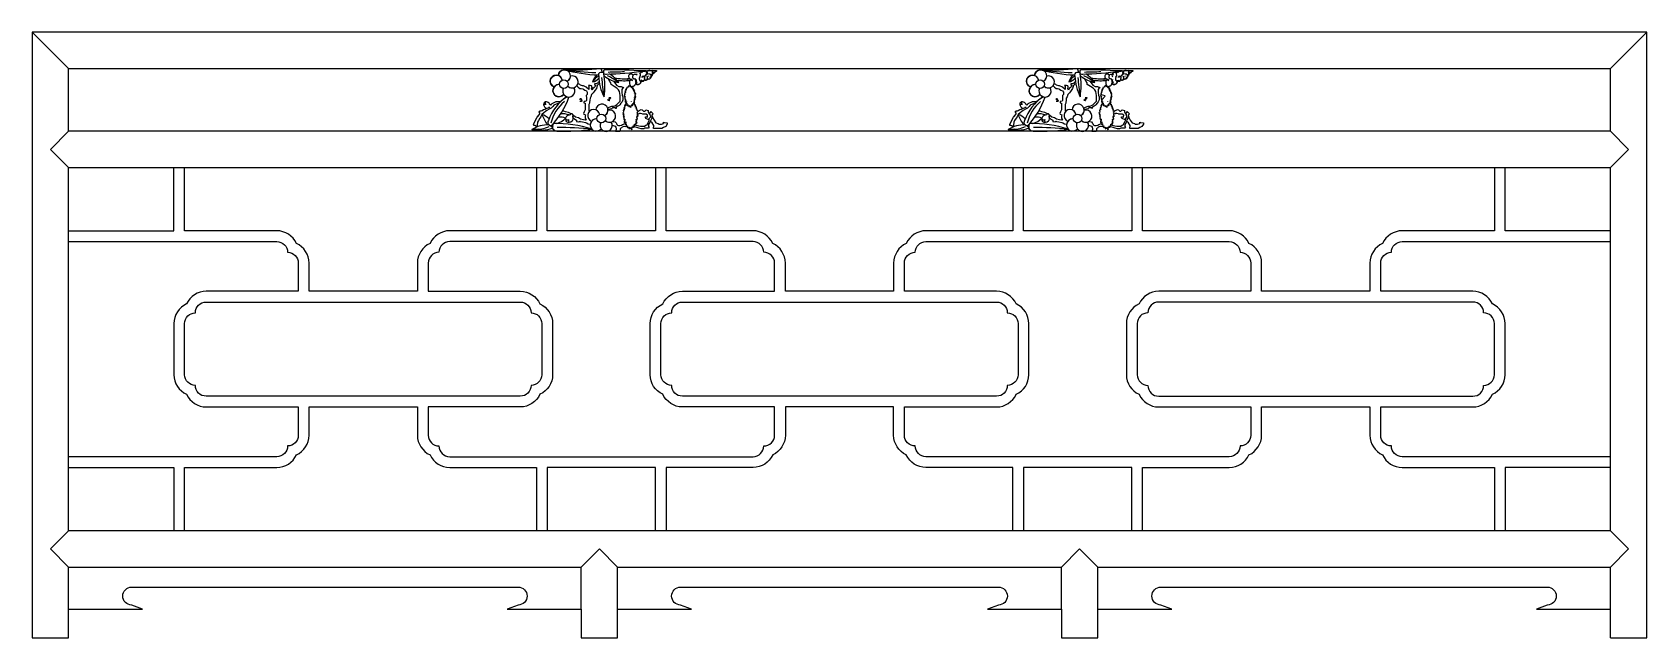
# Model space of a CAD drawing. Header units: metres. Extents: x 288 to 2688, y 1348 to 2248.
import ezdxf

# ---------------------------------------------------------------- set-up
doc = ezdxf.new("R2010")
doc.units = ezdxf.units.M
for name, color, linetype in [('3', 3, 'Continuous'), ('4', 4, 'Continuous'), ('7', 7, 'Continuous')]:
    doc.layers.add(name, color=color, linetype=linetype)

msp = doc.modelspace()

# ---------------------------------------------------------------- linework, layer by layer
at = {"layer": '3'}
for p, q in [((2688.33, 2247.59), (2634.33, 2193.59)), ((1170.67, 2160.64), (1169.43, 2160.03)), ((1169.43, 2160.03), (1170.48, 2158.34)), ((1171.16, 2162.16), (1170.33, 2162.3)), ((1170.33, 2162.3), (1170.67, 2160.64)), ((1172.24, 2164.01), (1171.12, 2163.86)), ((1171.12, 2163.86), (1171.16, 2162.16)), ((1174.45, 2165.88), (1172.02, 2165.62)), ((1172.02, 2165.62), (1172.24, 2164.01)), ((1175.08, 2166.79), (1174.29, 2167.53)), ((1174.29, 2167.53), (1174.45, 2165.88)), ((1175.47, 2168.57), (1175.08, 2166.79)), ((1177.5, 2166.67), (1175.47, 2168.57)), ((1177.66, 2167.36), (1177.5, 2166.67)), ((1179.2, 2165.7), (1178.73, 2166.77)), ((1179.72, 2167.03), (1179.2, 2165.7)), ((1180.21, 2164.32), (1179.72, 2167.03)), ((1181.06, 2165.51), (1180.21, 2164.32)), ((1181.17, 2163.25), (1181.06, 2165.51)), ((1182.03, 2163.87), (1181.17, 2163.25)), ((1181.95, 2161.72), (1182.03, 2163.87)), ((1182.84, 2162.09), (1181.95, 2161.72)), ((1182.36, 2160.51), (1182.84, 2162.09)), ((1183.4, 2160.77), (1182.36, 2160.51)), ((1182.94, 2159.01), (1183.4, 2160.77)), ((1878.67, 2160.64), (1877.43, 2160.03)), ((1877.43, 2160.03), (1878.48, 2158.34)), ((1878.33, 2162.3), (1878.67, 2160.64)), ((1879.16, 2162.16), (1878.33, 2162.3)), ((1880.24, 2164.01), (1879.12, 2163.86)), ((1879.12, 2163.86), (1879.16, 2162.16)), ((1882.45, 2165.88), (1880.02, 2165.62)), ((1880.02, 2165.62), (1880.24, 2164.01)), ((1882.29, 2167.53), (1882.45, 2165.88)), ((1883.08, 2166.79), (1882.29, 2167.53)), ((1883.47, 2168.57), (1883.08, 2166.79)), ((1885.5, 2166.67), (1883.47, 2168.57)), ((1885.66, 2167.36), (1885.5, 2166.67)), ((1887.2, 2165.7), (1886.73, 2166.77)), ((1887.72, 2167.03), (1887.2, 2165.7)), ((1888.21, 2164.32), (1887.72, 2167.03)), ((1889.06, 2165.51), (1888.21, 2164.32)), ((1889.17, 2163.25), (1889.06, 2165.51)), ((1890.03, 2163.87), (1889.17, 2163.25)), ((1889.95, 2161.72), (1890.03, 2163.87)), ((1890.84, 2162.09), (1889.95, 2161.72)), ((1890.36, 2160.51), (1890.84, 2162.09)), ((1891.4, 2160.77), (1890.36, 2160.51)), ((1890.94, 2159.01), (1891.4, 2160.77)), ((1169.33, 2136.32), (1167.66, 2135.5)), ((1169.13, 2155.28), (1168.23, 2154.41)), ((1168.23, 2154.41), (1169.38, 2153.42)), ((1169.38, 2153.42), (1168.46, 2152.73)), ((1168.46, 2152.73), (1169.6, 2152.26)), ((1169.6, 2152.26), (1168.78, 2150.32)), ((1168.78, 2150.32), (1169.75, 2150.19)), ((1170.07, 2157.15), (1168.8, 2157.26)), ((1168.8, 2157.26), (1169.13, 2155.28)), ((1168.86, 2138.56), (1169.33, 2136.32)), ((1170, 2138.37), (1168.86, 2138.56)), ((1170.48, 2158.34), (1169.12, 2158.16)), ((1169.12, 2158.16), (1170.07, 2157.15)), ((1169.75, 2150.19), (1169.28, 2148.05)), ((1169.28, 2148.05), (1170.13, 2147.78)), ((1170.13, 2147.78), (1169.42, 2147.01)), ((1169.42, 2147.01), (1170.52, 2147.28)), ((1171.45, 2140.87), (1169.94, 2140.67)), ((1169.94, 2140.67), (1170, 2138.37)), ((1171.16, 2143.05), (1171.45, 2140.87)), ((1178.56, 2144.48), (1178.5, 2143.98)), ((1183.38, 2142.9), (1182.23, 2141.3)), ((1183.68, 2159.11), (1182.94, 2159.01)), ((1183.25, 2158.57), (1183.68, 2159.11)), ((1184.2, 2158.57), (1183.25, 2158.57)), ((1183.53, 2139.85), (1183.38, 2142.9)), ((1184.7, 2140.69), (1183.53, 2139.85)), ((1183.62, 2157.23), (1184.2, 2158.57)), ((1184.49, 2156.85), (1183.62, 2157.23)), ((1183.97, 2155.58), (1185.32, 2156.33)), ((1184.95, 2154.38), (1183.97, 2155.58)), ((1184.06, 2153.51), (1184.95, 2154.38)), ((1184.95, 2152.49), (1184.06, 2153.51)), ((1184.26, 2151.58), (1184.95, 2152.49)), ((1185.14, 2150.62), (1184.26, 2151.58)), ((1185.32, 2156.33), (1184.49, 2156.85)), ((1184.58, 2137.77), (1184.7, 2140.69)), ((1185.79, 2138.28), (1184.58, 2137.77)), ((1185.14, 2136.14), (1185.79, 2138.28)), ((1186.54, 2136.5), (1185.14, 2136.14)), ((1185.92, 2134.11), (1186.54, 2136.5)), ((1877.33, 2136.32), (1875.66, 2135.5)), ((1877.13, 2155.28), (1876.23, 2154.41)), ((1876.23, 2154.41), (1877.38, 2153.42)), ((1877.38, 2153.42), (1876.46, 2152.73)), ((1876.46, 2152.73), (1877.6, 2152.26)), ((1877.6, 2152.26), (1876.78, 2150.32)), ((1876.78, 2150.32), (1877.75, 2150.19)), ((1876.8, 2157.26), (1877.13, 2155.28)), ((1878.07, 2157.15), (1876.8, 2157.26)), ((1878, 2138.37), (1876.86, 2138.56)), ((1876.86, 2138.56), (1877.33, 2136.32)), ((1878.48, 2158.34), (1877.12, 2158.16)), ((1877.12, 2158.16), (1878.07, 2157.15)), ((1877.13, 2155.28), (1883.05, 2153.43)), ((1877.75, 2150.19), (1877.28, 2148.05)), ((1877.28, 2148.05), (1878.13, 2147.78)), ((1878.13, 2147.78), (1877.42, 2147.01)), ((1877.42, 2147.01), (1878.52, 2147.28)), ((1879.45, 2140.87), (1877.94, 2140.67)), ((1877.94, 2140.67), (1878, 2138.37)), ((1879.05, 2147.54), (1883.18, 2152.44)), ((1879.16, 2143.05), (1879.45, 2140.87)), ((1886.56, 2144.48), (1886.5, 2143.98)), ((1891.38, 2142.9), (1890.23, 2141.3)), ((1891.68, 2159.11), (1890.94, 2159.01)), ((1891.25, 2158.57), (1891.68, 2159.11)), ((1892.2, 2158.57), (1891.25, 2158.57)), ((1891.53, 2139.85), (1891.38, 2142.9)), ((1892.7, 2140.69), (1891.53, 2139.85)), ((1891.62, 2157.23), (1892.2, 2158.57)), ((1892.49, 2156.85), (1891.62, 2157.23)), ((1891.97, 2155.58), (1893.32, 2156.33)), ((1892.95, 2154.38), (1891.97, 2155.58)), ((1892.06, 2153.51), (1892.95, 2154.38)), ((1892.95, 2152.49), (1892.06, 2153.51)), ((1892.26, 2151.58), (1892.95, 2152.49)), ((1893.14, 2150.62), (1892.26, 2151.58)), ((1893.32, 2156.33), (1892.49, 2156.85)), ((1892.58, 2137.77), (1892.7, 2140.69)), ((1893.79, 2138.28), (1892.58, 2137.77)), ((1893.14, 2136.14), (1893.79, 2138.28)), ((1894.54, 2136.5), (1893.14, 2136.14)), ((1893.92, 2134.11), (1894.54, 2136.5)), ((1167.24, 2129.08), (1166.04, 2127.89)), ((1166.04, 2127.89), (1167.58, 2126.56)), ((1167.58, 2126.56), (1166.34, 2125.63)), ((1166.34, 2125.63), (1167.88, 2124.98)), ((1167.88, 2124.98), (1166.78, 2122.36)), ((1166.78, 2122.36), (1168.08, 2122.19)), ((1168.52, 2131.6), (1166.8, 2131.75)), ((1166.8, 2131.75), (1167.24, 2129.08)), ((1169.07, 2133.21), (1167.23, 2132.96)), ((1167.23, 2132.96), (1168.52, 2131.6)), ((1168.08, 2122.19), (1167.45, 2119.29)), ((1167.45, 2119.29), (1168.6, 2118.93)), ((1168.6, 2118.93), (1167.64, 2117.88)), ((1167.64, 2117.88), (1169.12, 2118.25)), ((1167.66, 2135.5), (1169.07, 2133.21)), ((1186.93, 2134.25), (1185.92, 2134.11)), ((1186.34, 2133.52), (1186.93, 2134.25)), ((1187.62, 2133.52), (1186.34, 2133.52)), ((1186.84, 2131.71), (1187.62, 2133.52)), ((1188.02, 2131.19), (1186.84, 2131.71)), ((1187.32, 2129.47), (1189.15, 2130.48)), ((1188.64, 2127.86), (1187.32, 2129.47)), ((1187.44, 2126.67), (1188.64, 2127.86)), ((1188.64, 2125.3), (1187.44, 2126.67)), ((1187.7, 2124.06), (1188.64, 2125.3)), ((1188.9, 2122.77), (1187.7, 2124.06)), ((1189.15, 2130.48), (1188.02, 2131.19)), ((1875.24, 2129.08), (1874.04, 2127.89)), ((1874.04, 2127.89), (1875.58, 2126.56)), ((1875.58, 2126.56), (1874.34, 2125.63)), ((1874.34, 2125.63), (1875.88, 2124.98)), ((1875.88, 2124.98), (1874.78, 2122.36)), ((1874.78, 2122.36), (1876.08, 2122.19)), ((1874.8, 2131.75), (1875.24, 2129.08)), ((1876.52, 2131.6), (1874.8, 2131.75)), ((1877.07, 2133.21), (1875.23, 2132.96)), ((1875.23, 2132.96), (1876.52, 2131.6)), ((1876.08, 2122.19), (1875.45, 2119.29)), ((1875.45, 2119.29), (1876.6, 2118.93)), ((1876.6, 2118.93), (1875.64, 2117.88)), ((1875.64, 2117.88), (1877.12, 2118.25)), ((1875.66, 2135.5), (1877.07, 2133.21)), ((1894.93, 2134.25), (1893.92, 2134.11)), ((1894.34, 2133.52), (1894.93, 2134.25)), ((1895.62, 2133.52), (1894.34, 2133.52)), ((1894.84, 2131.71), (1895.62, 2133.52)), ((1896.02, 2131.19), (1894.84, 2131.71)), ((1895.32, 2129.47), (1897.15, 2130.48)), ((1896.64, 2127.86), (1895.32, 2129.47)), ((1895.44, 2126.67), (1896.64, 2127.86)), ((1896.64, 2125.3), (1895.44, 2126.67)), ((1895.7, 2124.06), (1896.64, 2125.3)), ((1896.9, 2122.77), (1895.7, 2124.06)), ((1897.15, 2130.48), (1896.02, 2131.19)), ((342.33, 1600.59), (498.83, 1600.59)), ((2634.33, 1600.59), (2477.83, 1600.59))]:
    msp.add_line(p, q, dxfattribs=at)
for points in [[(342.33, 2193.59), (288.33, 2247.59)], [(1206.56, 2190.74), (1216.39, 2190.74), (1216.39, 2189.6), (1215.69, 2189.26), (1214.58, 2189.17), (1213.72, 2188.92), (1213.64, 2187.81), (1213.04, 2186.95), (1212.02, 2186.87), (1211.16, 2186.19), (1210.57, 2186.21)], [(1914.56, 2190.74), (1924.39, 2190.74), (1924.39, 2189.6), (1923.69, 2189.26), (1922.58, 2189.17), (1921.72, 2188.92), (1921.64, 2187.81), (1921.04, 2186.95), (1920.02, 2186.87), (1919.16, 2186.19), (1918.57, 2186.21)], [(1098.06, 2167.82), (1099.76, 2165.78), (1102.48, 2164.08), (1104.18, 2164.08), (1106.56, 2163.74), (1107.58, 2163.06), (1109.61, 2161.71), (1111.99, 2160.69), (1113.35, 2158.65), (1113.35, 2156.61), (1113.35, 2154.92), (1111.65, 2153.56), (1111.99, 2150.16), (1111.99, 2147.11), (1111.99, 2146.09), (1111.31, 2145.41), (1109.61, 2144.73), (1108.59, 2144.73), (1108.25, 2143.71), (1108.25, 2142.69), (1110.29, 2142.35), (1110.29, 2141.33), (1110.29, 2137.26), (1110.29, 2134.54), (1110.29, 2132.51), (1109.95, 2131.15), (1108.93, 2129.11), (1107.91, 2127.07), (1108.25, 2125.71), (1110.63, 2125.04), (1110.29, 2123), (1110.29, 2120.28), (1110.97, 2118.92), (1111.65, 2117.23), (1110.97, 2116.89), (1107.58, 2117.23), (1103.16, 2118.24), (1100.1, 2120.28), (1096.02, 2121.64), (1092.62, 2124.36), (1090.92, 2126.39), (1090.92, 2126.39), (1088.54, 2127.07), (1085.48, 2128.43), (1081.06, 2129.11), (1078.68, 2130.13), (1076.3, 2130.13)], [(1130.01, 2173.93), (1128.65, 2171.89), (1126.61, 2171.21), (1124.57, 2171.21), (1123.89, 2170.53), (1124.57, 2169.18), (1125.59, 2168.5), (1125.25, 2167.14), (1123.55, 2165.44), (1121.85, 2164.08), (1120.83, 2161.71), (1119.81, 2163.4), (1120.49, 2166.46), (1119.81, 2167.82), (1117.77, 2168.5), (1115.05, 2168.5), (1115.73, 2166.8), (1115.73, 2165.78), (1115.73, 2164.42), (1115.73, 2163.06), (1115.73, 2162.73), (1111.65, 2165.78), (1107.58, 2168.16), (1106.22, 2167.82), (1103.16, 2169.18), (1102.14, 2169.86), (1100.1, 2171.21)], [(1130.69, 2170.87), (1128.31, 2168.5), (1126.95, 2164.08), (1124.57, 2161.03), (1123.55, 2159.67), (1122.19, 2157.63), (1119.81, 2154.92), (1118.79, 2151.86), (1117.43, 2149.48), (1117.09, 2146.77), (1116.75, 2143.37), (1116.75, 2142.35), (1115.73, 2140.32), (1115.73, 2137.6), (1115.73, 2136.58), (1115.73, 2135.22), (1115.73, 2132.85), (1115.73, 2131.15), (1116.07, 2129.79)], [(1143.6, 2135.22), (1150.06, 2137.6), (1152.44, 2137.6), (1154.14, 2138.28), (1156.86, 2139.98), (1158.9, 2141.67), (1160.94, 2143.71), (1162.3, 2145.41), (1162.3, 2148.46), (1162.3, 2152.54), (1162.3, 2153.56), (1161.28, 2159.33), (1159.92, 2162.05), (1157.2, 2164.76), (1153.46, 2166.8), (1148.7, 2169.86), (1148.36, 2172.23), (1147, 2174.27), (1144.96, 2178)], [(1152.78, 2174.27), (1156.86, 2168.84), (1160.26, 2166.8), (1160.26, 2166.8), (1163.66, 2166.8), (1165.7, 2165.78), (1167.74, 2165.44), (1165.7, 2164.08), (1164.68, 2162.73), (1164.68, 2162.73), (1164.68, 2160.01), (1164.68, 2157.97), (1165.36, 2154.24), (1166.38, 2151.86), (1166.38, 2147.11), (1165.02, 2144.39), (1163.32, 2142.35), (1161.62, 2139.98), (1160.6, 2138.96), (1158.9, 2137.6), (1156.52, 2136.24), (1156.18, 2135.56), (1156.18, 2134.2), (1155.84, 2134.2), (1154.82, 2135.22), (1152.78, 2135.22), (1151.08, 2135.22), (1149.38, 2133.86), (1149.38, 2133.86), (1147.34, 2133.18), (1145.64, 2132.85), (1143.94, 2132.85)], [(1171.59, 2176.99), (1173.56, 2176.26), (1173.39, 2176.6), (1174.07, 2176.6), (1174.42, 2176.26), (1175.1, 2176.26), (1176.04, 2176.43), (1177.31, 2176.13)], [(1178.73, 2166.77), (1179.2, 2165.7), (1179.72, 2167.03), (1180.21, 2164.32), (1181.06, 2165.51), (1181.17, 2163.25), (1181.6, 2163.56), (1181.95, 2161.72), (1182.84, 2162.09), (1182.36, 2160.51), (1183.4, 2160.77), (1182.94, 2159.01), (1183.68, 2159.11), (1183.25, 2158.57), (1184.05, 2158.23), (1183.61, 2157.24), (1185.32, 2156.33), (1183.97, 2155.58), (1184.95, 2154.38), (1184.06, 2153.51), (1184.72, 2151.91), (1184.26, 2151.3), (1184.95, 2152.49), (1185.04, 2152.33)], [(1182.03, 2178.58), (1182.98, 2178.99), (1184.01, 2178.57), (1184.01, 2178.57), (1184.09, 2177.54), (1185.03, 2177.46), (1184.73, 2176.11)], [(1806.06, 2167.82), (1807.76, 2165.78), (1810.48, 2164.08), (1812.18, 2164.08), (1814.56, 2163.74), (1815.58, 2163.06), (1817.61, 2161.71), (1819.99, 2160.69), (1821.35, 2158.65), (1821.35, 2156.61), (1821.35, 2154.92), (1819.65, 2153.56), (1819.99, 2150.16), (1819.99, 2147.11), (1819.99, 2146.09), (1819.31, 2145.41), (1817.61, 2144.73), (1816.59, 2144.73), (1816.25, 2143.71), (1816.25, 2142.69), (1818.29, 2142.35), (1818.29, 2141.33), (1818.29, 2137.26), (1818.29, 2134.54), (1818.29, 2132.51), (1817.95, 2131.15), (1816.93, 2129.11), (1815.91, 2127.07), (1816.25, 2125.71), (1818.63, 2125.04), (1818.29, 2123), (1818.29, 2120.28), (1818.97, 2118.92), (1819.65, 2117.23), (1818.97, 2116.89), (1815.58, 2117.23), (1811.16, 2118.24), (1808.1, 2120.28), (1804.02, 2121.64), (1800.62, 2124.36), (1798.92, 2126.39), (1798.92, 2126.39), (1796.54, 2127.07), (1793.48, 2128.43), (1789.06, 2129.11), (1786.68, 2130.13), (1784.3, 2130.13)], [(1838.01, 2173.93), (1836.65, 2171.89), (1834.61, 2171.21), (1832.57, 2171.21), (1831.89, 2170.53), (1832.57, 2169.18), (1833.59, 2168.5), (1833.25, 2167.14), (1831.55, 2165.44), (1829.85, 2164.08), (1828.83, 2161.71), (1827.81, 2163.4), (1828.49, 2166.46), (1827.81, 2167.82), (1825.77, 2168.5), (1823.05, 2168.5), (1823.73, 2166.8), (1823.73, 2165.78), (1823.73, 2164.42), (1823.73, 2163.06), (1823.73, 2162.73), (1819.65, 2165.78), (1815.58, 2168.16), (1814.22, 2167.82), (1811.16, 2169.18), (1810.14, 2169.86), (1808.1, 2171.21)], [(1838.69, 2170.87), (1836.31, 2168.5), (1834.95, 2164.08), (1832.57, 2161.03), (1831.55, 2159.67), (1830.19, 2157.63), (1827.81, 2154.92), (1826.79, 2151.86), (1825.43, 2149.48), (1825.09, 2146.77), (1824.75, 2143.37), (1824.75, 2142.35), (1823.73, 2140.32), (1823.73, 2137.6), (1823.73, 2136.58), (1823.73, 2135.22), (1823.73, 2132.85), (1823.73, 2131.15), (1824.07, 2129.79)], [(1851.6, 2135.22), (1858.06, 2137.6), (1860.44, 2137.6), (1862.14, 2138.28), (1864.86, 2139.98), (1866.9, 2141.67), (1868.94, 2143.71), (1870.3, 2145.41), (1870.3, 2148.46), (1870.3, 2152.54), (1870.3, 2153.56), (1869.28, 2159.33), (1867.92, 2162.05), (1865.2, 2164.76), (1861.46, 2166.8), (1856.7, 2169.86), (1856.36, 2172.23), (1855, 2174.27), (1852.96, 2178)], [(1860.78, 2174.27), (1864.86, 2168.84), (1868.26, 2166.8), (1868.26, 2166.8), (1871.66, 2166.8), (1873.7, 2165.78), (1875.74, 2165.44), (1873.7, 2164.08), (1872.68, 2162.73), (1872.68, 2162.73), (1872.68, 2160.01), (1872.68, 2157.97), (1873.36, 2154.24), (1874.38, 2151.86), (1874.38, 2147.11), (1873.02, 2144.39), (1871.32, 2142.35), (1869.62, 2139.98), (1868.6, 2138.96), (1866.9, 2137.6), (1864.52, 2136.24), (1864.18, 2135.56), (1864.18, 2134.2), (1863.84, 2134.2), (1862.82, 2135.22), (1860.78, 2135.22), (1859.08, 2135.22), (1857.38, 2133.86), (1857.38, 2133.86), (1855.34, 2133.18), (1853.64, 2132.85), (1851.94, 2132.85)], [(1879.59, 2176.99), (1881.56, 2176.26), (1881.39, 2176.6), (1882.07, 2176.6), (1882.42, 2176.26), (1883.1, 2176.26), (1884.04, 2176.43), (1885.31, 2176.13)], [(1886.73, 2166.77), (1887.2, 2165.7), (1887.72, 2167.03), (1888.21, 2164.32), (1889.06, 2165.51), (1889.17, 2163.25), (1889.6, 2163.56), (1889.95, 2161.72), (1890.84, 2162.09), (1890.36, 2160.51), (1891.4, 2160.77), (1890.94, 2159.01), (1891.68, 2159.11), (1891.25, 2158.57), (1892.05, 2158.23), (1891.61, 2157.24), (1893.32, 2156.33), (1891.97, 2155.58), (1892.95, 2154.38), (1892.06, 2153.51), (1892.72, 2151.91), (1892.26, 2151.3), (1892.95, 2152.49), (1893.04, 2152.33)], [(1890.03, 2178.58), (1890.98, 2178.99), (1892.01, 2178.57), (1892.01, 2178.57), (1892.09, 2177.54), (1893.03, 2177.46), (1892.73, 2176.11)], [(1071.39, 2142.23), (1067.18, 2140.73), (1063.56, 2139.23), (1062.36, 2137.42), (1060.85, 2135.62), (1059.65, 2135.01), (1056.94, 2133.21), (1053.32, 2131.4), (1051.21, 2129.9), (1048.81, 2127.79), (1045.79, 2125.38), (1044.29, 2122.08), (1043.08, 2119.97), (1040.67, 2116.66), (1039.47, 2113.95), (1038.87, 2109.74), (1038.54, 2106.94), (1036.76, 2108.54), (1033.75, 2109.14), (1033.44, 2110.94), (1038.87, 2121.17), (1041.88, 2124.78), (1043.08, 2126.59), (1043.08, 2127.79), (1042.48, 2127.79), (1041.88, 2128.69), (1042.18, 2130.2), (1043.38, 2130.8), (1046.09, 2131.1), (1048.2, 2132.61), (1050.31, 2133.21), (1053.02, 2135.01)], [(1056.52, 2135.98), (1057.37, 2136.23), (1057.73, 2135.93), (1057.49, 2135.81), (1057.13, 2135.81), (1055.88, 2135.63)], [(1101.96, 2147.75), (1102.34, 2148.31), (1103.03, 2149.12), (1103.11, 2148.65), (1103.11, 2148.05), (1103.58, 2146.94), (1104.06, 2146.38), (1104.48, 2145.83), (1104.74, 2145.06), (1104.95, 2144.84), (1104.87, 2144.5), (1104.53, 2144.46), (1104.01, 2144.5), (1103.5, 2144.5), (1102.94, 2144.54), (1102.51, 2144.84)], [(1103.5, 2149.76), (1103.33, 2149.72), (1103.28, 2149.59), (1103.46, 2149.38), (1104.06, 2148.78), (1104.61, 2147.75), (1104.91, 2146.98), (1105.25, 2145.79), (1105.25, 2145.23), (1105.47, 2145.23), (1105.68, 2145.61), (1105.85, 2145.96), (1105.92, 2146.05)], [(1145.33, 2150.52), (1145.66, 2150.59), (1146.71, 2150.71), (1146.45, 2150.31), (1146.04, 2149.87), (1145.62, 2148.74), (1145.59, 2148.01), (1145.52, 2147.31), (1145.18, 2146.57), (1145.19, 2146.27), (1144.89, 2146.08), (1144.61, 2146.28), (1144.27, 2146.67), (1143.89, 2147.02), (1143.51, 2147.43), (1143.49, 2147.55)], [(1147.92, 2149.3), (1147.34, 2150.94), (1147.89, 2149.84), (1147.2, 2150.6), (1147.23, 2149.76), (1146.93, 2148.63), (1146.62, 2147.86), (1146.05, 2146.75), (1145.67, 2146.35), (1145.83, 2146.2), (1146.25, 2146.33)], [(1146.6, 2146.47), (1146.72, 2146.49)], [(1170.35, 2147.3), (1169.94, 2143.74), (1171.31, 2144.36), (1171.06, 2141.56), (1172, 2141.96), (1172.32, 2139.15), (1173.24, 2139.87), (1173.18, 2138.19), (1175.32, 2138.54), (1175.11, 2136.87), (1176.48, 2137.98), (1178.2, 2135.85), (1178.75, 2138.63), (1179.33, 2137.78), (1179.82, 2139.54), (1180.53, 2138.08), (1181.4, 2141.7), (1183.1, 2141.93), (1182.9, 2143.38), (1183.98, 2143.34), (1183.1, 2145.02), (1183.6, 2145.08), (1183.33, 2147.06), (1184.51, 2147.67), (1183.89, 2150.45), (1185.39, 2150.64), (1184.36, 2151.43), (1185.09, 2152.39)], [(1170.52, 2147.28), (1170.14, 2144.01), (1171.5, 2144.64), (1171.25, 2141.83), (1172.15, 2142.2), (1172.45, 2139.46), (1173.42, 2140.23), (1173.35, 2138.39), (1175.51, 2138.74), (1175.33, 2137.26), (1176.5, 2138.22), (1178.15, 2136.18), (1178.72, 2138.98), (1179.27, 2138.17), (1179.78, 2140.01), (1180.38, 2138.76), (1181.24, 2141.84), (1182.91, 2142.07), (1182.71, 2143.56), (1183.79, 2143.51), (1182.91, 2145.16), (1183.41, 2145.23), (1183.15, 2147.15), (1184.31, 2147.76), (1183.71, 2150.51), (1185.13, 2150.63), (1184.12, 2151.4), (1184.95, 2152.49)], [(1779.39, 2142.23), (1775.18, 2140.73), (1771.56, 2139.23), (1770.36, 2137.42), (1768.85, 2135.62), (1767.65, 2135.01), (1764.94, 2133.21), (1761.32, 2131.4), (1759.21, 2129.9), (1756.81, 2127.79), (1753.79, 2125.38), (1752.29, 2122.08), (1751.08, 2119.97), (1748.67, 2116.66), (1747.47, 2113.95), (1746.87, 2109.74), (1746.54, 2106.94), (1744.76, 2108.54), (1741.75, 2109.14), (1741.44, 2110.94), (1746.87, 2121.17), (1749.88, 2124.78), (1751.08, 2126.59), (1751.08, 2127.79), (1750.48, 2127.79), (1749.88, 2128.69), (1750.18, 2130.2), (1751.38, 2130.8), (1754.09, 2131.1), (1756.2, 2132.61), (1758.31, 2133.21), (1761.02, 2135.01)], [(1764.52, 2135.98), (1765.37, 2136.23), (1765.73, 2135.93), (1765.49, 2135.81), (1765.13, 2135.81), (1763.88, 2135.63)], [(1809.96, 2147.75), (1810.34, 2148.31), (1811.03, 2149.12), (1811.11, 2148.65), (1811.11, 2148.05), (1811.58, 2146.94), (1812.06, 2146.38), (1812.48, 2145.83), (1812.74, 2145.06), (1812.95, 2144.84), (1812.87, 2144.5), (1812.53, 2144.46), (1812.01, 2144.5), (1811.5, 2144.5), (1810.94, 2144.54), (1810.51, 2144.84)], [(1811.5, 2149.76), (1811.33, 2149.72), (1811.28, 2149.59), (1811.46, 2149.38), (1812.06, 2148.78), (1812.61, 2147.75), (1812.91, 2146.98), (1813.25, 2145.79), (1813.25, 2145.23), (1813.47, 2145.23), (1813.68, 2145.61), (1813.85, 2145.96), (1813.92, 2146.05)], [(1853.33, 2150.52), (1853.66, 2150.59), (1854.71, 2150.71), (1854.45, 2150.31), (1854.04, 2149.87), (1853.62, 2148.74), (1853.59, 2148.01), (1853.52, 2147.31), (1853.18, 2146.57), (1853.19, 2146.27), (1852.89, 2146.08), (1852.61, 2146.28), (1852.27, 2146.67), (1851.89, 2147.02), (1851.51, 2147.43), (1851.49, 2147.55)], [(1855.92, 2149.3), (1855.34, 2150.94), (1855.89, 2149.84), (1855.2, 2150.6), (1855.23, 2149.76), (1854.93, 2148.63), (1854.62, 2147.86), (1854.05, 2146.75), (1853.67, 2146.35), (1853.83, 2146.2), (1854.25, 2146.33)], [(1854.6, 2146.47), (1854.72, 2146.49)], [(1878.35, 2147.3), (1877.94, 2143.74), (1879.31, 2144.36), (1879.06, 2141.56), (1880, 2141.96), (1880.32, 2139.15), (1881.24, 2139.87), (1881.18, 2138.19), (1883.32, 2138.54), (1883.11, 2136.87), (1884.48, 2137.98), (1886.2, 2135.85), (1886.75, 2138.63), (1887.33, 2137.78), (1887.82, 2139.54), (1888.53, 2138.08), (1889.4, 2141.7), (1891.1, 2141.93), (1890.9, 2143.38), (1891.98, 2143.34), (1891.1, 2145.02), (1891.6, 2145.08), (1891.33, 2147.06), (1892.51, 2147.67), (1891.89, 2150.45), (1893.39, 2150.64), (1892.36, 2151.43), (1893.09, 2152.39)], [(1878.52, 2147.28), (1878.14, 2144.01), (1879.5, 2144.64), (1879.25, 2141.83), (1880.15, 2142.2), (1880.45, 2139.46), (1881.42, 2140.23), (1881.35, 2138.39), (1883.51, 2138.74), (1883.33, 2137.26), (1884.5, 2138.22), (1886.15, 2136.18), (1886.72, 2138.98), (1887.27, 2138.17), (1887.78, 2140.01), (1888.38, 2138.76), (1889.24, 2141.84), (1890.91, 2142.07), (1890.71, 2143.56), (1891.79, 2143.51), (1890.91, 2145.16), (1891.41, 2145.23), (1891.15, 2147.15), (1892.31, 2147.76), (1891.71, 2150.51), (1893.13, 2150.63), (1892.12, 2151.4), (1892.95, 2152.49)], [(1073.59, 2125.71), (1075.62, 2127.07), (1078, 2127.07), (1079.7, 2127.07), (1083.1, 2125.71), (1085.82, 2125.38), (1086.81, 2124.68)], [(1091.93, 2122.06), (1091.91, 2123.11), (1092.36, 2123.44), (1092.43, 2123.12), (1092.32, 2122.71), (1092.14, 2121.2)], [(1091.94, 2120.62), (1092.96, 2119.94), (1094.66, 2118.24), (1097.38, 2116.89), (1097.38, 2114.85), (1100.78, 2114.51), (1102.14, 2115.53), (1102.82, 2115.19), (1106.22, 2114.51), (1110.63, 2113.49), (1112.33, 2112.81), (1114.71, 2111.45), (1117.09, 2111.11), (1118.45, 2110.77)], [(1152.1, 2115.19), (1154.82, 2114.51), (1156.18, 2113.15), (1156.86, 2111.79), (1157.54, 2110.44), (1158.22, 2109.76), (1159.58, 2109.08), (1160.6, 2109.08), (1161.96, 2109.08), (1164.34, 2109.76), (1165.7, 2110.44), (1167.4, 2111.11), (1168.42, 2111.45), (1170.12, 2112.13)], [(1168.9, 2118.28), (1168.33, 2113.46), (1170.19, 2114.31), (1169.85, 2110.52), (1171.13, 2111.05), (1171.56, 2107.25), (1172.8, 2108.23), (1172.72, 2105.95), (1175.61, 2106.43), (1175.34, 2104.17), (1177.19, 2105.67), (1179.51, 2102.79), (1180.26, 2106.55), (1181.04, 2105.4), (1181.7, 2107.78), (1182.66, 2105.81), (1183.84, 2110.7), (1186.14, 2111.01), (1185.87, 2112.98), (1187.33, 2112.92), (1186.14, 2115.19), (1186.81, 2115.28), (1186.45, 2117.95), (1188.04, 2118.78), (1187.21, 2122.54), (1189.24, 2122.8), (1187.84, 2123.87), (1188.83, 2125.16)], [(1169.12, 2118.25), (1168.61, 2113.83), (1170.46, 2114.68), (1170.11, 2110.87), (1171.32, 2111.38), (1171.74, 2107.68), (1173.05, 2108.71), (1172.96, 2106.22), (1175.88, 2106.7), (1175.63, 2104.7), (1177.22, 2105.99), (1179.44, 2103.23), (1180.21, 2107.03), (1180.96, 2105.93), (1181.64, 2108.41), (1182.47, 2106.73), (1183.62, 2110.9), (1185.88, 2111.2), (1185.61, 2113.21), (1187.07, 2113.15), (1185.88, 2115.39), (1186.55, 2115.48), (1186.2, 2118.07), (1187.78, 2118.9), (1186.96, 2122.61), (1188.89, 2122.78), (1187.52, 2123.82), (1188.64, 2125.3)], [(1183.03, 2107.38), (1186.43, 2106.7), (1189.49, 2105.34), (1193.23, 2104.66), (1197.31, 2104.66), (1199.01, 2105.34), (1204.45, 2105.34), (1205.81, 2106.02), (1204.79, 2107.38), (1204.79, 2110.44), (1205.81, 2111.79), (1207.51, 2115.53), (1208.18, 2117.57), (1209.88, 2120.62), (1209.88, 2125.04), (1211.24, 2126.39), (1207.84, 2129.79)], [(1207.84, 2129.79), (1205.81, 2127.41), (1207.17, 2121.64), (1205.13, 2118.92), (1205.13, 2115.87), (1203.43, 2112.81), (1201.73, 2109.76), (1200.37, 2109.08), (1198.33, 2107.72), (1196.63, 2107.72), (1192.89, 2107.72), (1192.55, 2107.72), (1189.83, 2108.06), (1183.37, 2109.42)], [(1188.81, 2130.47), (1193.57, 2132.85), (1194.93, 2132.17), (1196.97, 2130.47), (1198.67, 2130.47), (1199.69, 2131.15), (1200.37, 2132.17), (1200.37, 2132.17), (1203.77, 2131.15), (1203.77, 2129.11), (1204.45, 2127.75), (1206.49, 2125.38)], [(1196.63, 2126.05), (1192.55, 2126.73), (1190.85, 2126.73), (1189.83, 2126.39), (1189.49, 2125.71)], [(1205.13, 2117.57), (1200.37, 2119.26), (1199.69, 2120.28), (1199.69, 2121.98), (1201.39, 2121.98), (1202.75, 2121.64), (1203.09, 2124.36), (1200.71, 2125.71), (1197.65, 2126.05), (1195.27, 2126.05)], [(1209.88, 2123.34), (1210.56, 2120.96), (1212.6, 2116.89), (1215.32, 2113.15), (1218.72, 2112.13), (1220.08, 2111.11), (1223.48, 2111.11), (1226.88, 2111.79), (1226.88, 2113.83), (1227.56, 2113.49), (1232.32, 2112.81), (1232.32, 2110.77), (1229.94, 2107.38), (1226.88, 2106.02), (1224.16, 2104.66), (1211.92, 2104.66), (1212.26, 2109.08), (1209.88, 2112.81), (1207.51, 2114.85), (1207.3, 2115.08)], [(1781.59, 2125.71), (1783.62, 2127.07), (1786, 2127.07), (1787.7, 2127.07), (1791.1, 2125.71), (1793.82, 2125.38), (1794.81, 2124.68)], [(1799.93, 2122.06), (1799.91, 2123.11), (1800.36, 2123.44), (1800.43, 2123.12), (1800.32, 2122.71), (1800.14, 2121.2)], [(1799.94, 2120.62), (1800.96, 2119.94), (1802.66, 2118.24), (1805.38, 2116.89), (1805.38, 2114.85), (1808.78, 2114.51), (1810.14, 2115.53), (1810.82, 2115.19), (1814.22, 2114.51), (1818.63, 2113.49), (1820.33, 2112.81), (1822.71, 2111.45), (1825.09, 2111.11), (1826.45, 2110.77)], [(1860.1, 2115.19), (1862.82, 2114.51), (1864.18, 2113.15), (1864.86, 2111.79), (1865.54, 2110.44), (1866.22, 2109.76), (1867.58, 2109.08), (1868.6, 2109.08), (1869.96, 2109.08), (1872.34, 2109.76), (1873.7, 2110.44), (1875.4, 2111.11), (1876.42, 2111.45), (1878.12, 2112.13)], [(1876.9, 2118.28), (1876.33, 2113.46), (1878.19, 2114.31), (1877.85, 2110.52), (1879.13, 2111.05), (1879.56, 2107.25), (1880.8, 2108.23), (1880.72, 2105.95), (1883.61, 2106.43), (1883.34, 2104.17), (1885.19, 2105.67), (1887.51, 2102.79), (1888.26, 2106.55), (1889.04, 2105.4), (1889.7, 2107.78), (1890.66, 2105.81), (1891.84, 2110.7), (1894.14, 2111.01), (1893.87, 2112.98), (1895.33, 2112.92), (1894.14, 2115.19), (1894.81, 2115.28), (1894.45, 2117.95), (1896.04, 2118.78), (1895.21, 2122.54), (1897.24, 2122.8), (1895.84, 2123.87), (1896.83, 2125.16)], [(1877.12, 2118.25), (1876.61, 2113.83), (1878.46, 2114.68), (1878.11, 2110.87), (1879.32, 2111.38), (1879.74, 2107.68), (1881.05, 2108.71), (1880.96, 2106.22), (1883.88, 2106.7), (1883.63, 2104.7), (1885.22, 2105.99), (1887.44, 2103.23), (1888.21, 2107.03), (1888.96, 2105.93), (1889.64, 2108.41), (1890.47, 2106.73), (1891.62, 2110.9), (1893.88, 2111.2), (1893.61, 2113.21), (1895.07, 2113.15), (1893.88, 2115.39), (1894.55, 2115.48), (1894.2, 2118.07), (1895.78, 2118.9), (1894.96, 2122.61), (1896.89, 2122.78), (1895.52, 2123.82), (1896.64, 2125.3)], [(1891.03, 2107.38), (1894.43, 2106.7), (1897.49, 2105.34), (1901.23, 2104.66), (1905.31, 2104.66), (1907.01, 2105.34), (1912.45, 2105.34), (1913.81, 2106.02), (1912.79, 2107.38), (1912.79, 2110.44), (1913.81, 2111.79), (1915.51, 2115.53), (1916.18, 2117.57), (1917.88, 2120.62), (1917.88, 2125.04), (1919.24, 2126.39), (1915.84, 2129.79)], [(1915.84, 2129.79), (1913.81, 2127.41), (1915.17, 2121.64), (1913.13, 2118.92), (1913.13, 2115.87), (1911.43, 2112.81), (1909.73, 2109.76), (1908.37, 2109.08), (1906.33, 2107.72), (1904.63, 2107.72), (1900.89, 2107.72), (1900.55, 2107.72), (1897.83, 2108.06), (1891.37, 2109.42)], [(1896.81, 2130.47), (1901.57, 2132.85), (1902.93, 2132.17), (1904.97, 2130.47), (1906.67, 2130.47), (1907.69, 2131.15), (1908.37, 2132.17), (1908.37, 2132.17), (1911.77, 2131.15), (1911.77, 2129.11), (1912.45, 2127.75), (1914.49, 2125.38)], [(1904.63, 2126.05), (1900.55, 2126.73), (1898.85, 2126.73), (1897.83, 2126.39), (1897.49, 2125.71)], [(1913.13, 2117.57), (1908.37, 2119.26), (1907.69, 2120.28), (1907.69, 2121.98), (1909.39, 2121.98), (1910.75, 2121.64), (1911.09, 2124.36), (1908.71, 2125.71), (1905.65, 2126.05), (1903.27, 2126.05)], [(1917.88, 2123.34), (1918.56, 2120.96), (1920.6, 2116.89), (1923.32, 2113.15), (1926.72, 2112.13), (1928.08, 2111.11), (1931.48, 2111.11), (1934.88, 2111.79), (1934.88, 2113.83), (1935.56, 2113.49), (1940.32, 2112.81), (1940.32, 2110.77), (1937.94, 2107.38), (1934.88, 2106.02), (1932.16, 2104.66), (1919.92, 2104.66), (1920.26, 2109.08), (1917.88, 2112.81), (1915.51, 2114.85), (1915.3, 2115.08)], [(1150.4, 2109.42), (1152.1, 2109.08), (1154.82, 2108.06), (1155.84, 2106.36), (1156.52, 2103.98), (1156.52, 2102.97), (1155.5, 2100.59), (1159.92, 2100.59), (1161.96, 2100.59), (1162.64, 2100.93), (1162.64, 2102.97), (1162.64, 2102.97), (1162.98, 2104.32), (1164, 2105.68), (1164.68, 2106.02), (1165.5, 2107.01), (1168.4, 2107.98), (1170.8, 2107.72), (1171.48, 2108.4), (1172.16, 2108.4)], [(1162.64, 2100.59), (1155.5, 2100.59)], [(1858.4, 2109.42), (1860.1, 2109.08), (1862.82, 2108.06), (1863.84, 2106.36), (1864.52, 2103.98), (1864.52, 2102.97), (1863.5, 2100.59), (1867.92, 2100.59), (1869.96, 2100.59), (1870.64, 2100.93), (1870.64, 2102.97), (1870.64, 2102.97), (1870.98, 2104.32), (1872, 2105.68), (1872.68, 2106.02), (1873.5, 2107.01), (1876.4, 2107.98), (1878.8, 2107.72), (1879.48, 2108.4), (1880.16, 2108.4)], [(1870.64, 2100.59), (1863.5, 2100.59)], [(342.33, 1952.59), (498.83, 1952.59), (498.83, 2046.59)], [(1214.83, 2046.59), (1214.83, 1952.59), (1053.83, 1952.59), (1053.83, 2046.59)], [(1922.83, 2046.59), (1922.83, 1952.59), (1761.83, 1952.59), (1761.83, 2046.59)], [(2634.33, 1952.59), (2477.83, 1952.59), (2477.83, 2046.59)], [(342.33, 1600.59), (498.83, 1600.59), (498.83, 1506.59)], [(1214.83, 1506.59), (1214.83, 1600.59), (1053.83, 1600.59), (1053.83, 1506.59)], [(1922.83, 1506.59), (1922.83, 1600.59), (1761.83, 1600.59), (1761.83, 1506.59)], [(2634.33, 1600.59), (2477.83, 1600.59), (2477.83, 1506.59)]]:
    msp.add_lwpolyline(points, dxfattribs=at)
for points in [[(1059.05, 2139.41), (1060.1, 2140.58), (1061, 2141.63), (1067.18, 2144.94), (1074.24, 2144.94, -0.04), (1082.57, 2151.82, -0.15), (1078.36, 2155.18, -0.99), (1064.18, 2166.35, -1), (1070.42, 2183.3, -0.4), (1079.44, 2191.94, -1.54)], [(1138.26, 2151.52, 0.08), (1138.07, 2186.37, 0.07)], [(1201.99, 2189.66), (1201.99, 2189.66, -0.3), (1206.56, 2190.74), (1216.39, 2190.74), (1216.39, 2190.17), (1215.69, 2189.26), (1213.72, 2188.92), (1213.34, 2187.38), (1212.53, 2186.91), (1211.59, 2186.53), (1210.57, 2186.21, -0.21), (1207.94, 2181.1, -0.61), (1202.85, 2178.43, -0.54), (1197.96, 2176.87, -0.66), (1193.73, 2175.23, -0.5), (1187, 2170.2), (1185.65, 2172.26, -0.43), (1178.02, 2166.87, 1.13)], [(1767.05, 2139.41), (1768.1, 2140.58), (1769, 2141.63), (1775.18, 2144.94), (1782.24, 2144.94, -0.04), (1790.57, 2151.82, -0.15), (1786.36, 2155.18, -0.99), (1772.18, 2166.35, -1), (1778.42, 2183.3, -0.4), (1787.44, 2191.94, -1.54)], [(1846.26, 2151.52, 0.08), (1846.07, 2186.37, 0.07)], [(1909.99, 2189.66), (1909.99, 2189.66, -0.3), (1914.56, 2190.74), (1924.39, 2190.74), (1924.39, 2190.17), (1923.69, 2189.26), (1921.72, 2188.92), (1921.34, 2187.38), (1920.53, 2186.91), (1919.59, 2186.53), (1918.57, 2186.21, -0.21), (1915.94, 2181.1, -0.61), (1910.85, 2178.43, -0.54), (1905.96, 2176.87, -0.66), (1901.73, 2175.23, -0.5), (1895, 2170.2), (1893.65, 2172.26, -0.43), (1886.02, 2166.87, 1.13)], [(1068.82, 2100.37, -0.29), (1061.53, 2105.22, -0.17), (1031.02, 2103, -0.04), (1038.54, 2106.94), (1038.54, 2106.94), (1035.25, 2108.84), (1033.75, 2109.14), (1033.44, 2110.94), (1038.87, 2121.17), (1040.37, 2122.98), (1041.88, 2124.78), (1043.08, 2126.89), (1043.08, 2127.79), (1042.18, 2128.24), (1042.03, 2129.45), (1042.78, 2130.5), (1044.74, 2130.95), (1046.09, 2131.1), (1048.2, 2132.61), (1050.31, 2133.21), (1052.9, 2134.93)], [(1776.82, 2100.37, -0.29), (1769.53, 2105.22, -0.17), (1739.02, 2103, -0.04), (1746.54, 2106.94), (1746.54, 2106.94), (1743.25, 2108.84), (1741.75, 2109.14), (1741.44, 2110.94), (1746.87, 2121.17), (1748.37, 2122.98), (1749.88, 2124.78), (1751.08, 2126.89), (1751.08, 2127.79), (1750.18, 2128.24), (1750.03, 2129.45), (1750.78, 2130.5), (1752.74, 2130.95), (1754.09, 2131.1), (1756.2, 2132.61), (1758.31, 2133.21), (1760.9, 2134.93)], [(1037.83, 2046.59), (1037.83, 1952.59), (908.83, 1952.59, 0.29), (879.67, 1933.75, 0.29), (860.83, 1904.59), (860.83, 1862.59), (699.83, 1862.59), (699.83, 1904.59, 0.29), (681, 1933.75, 0.29), (651.83, 1952.59), (514.83, 1952.59), (514.83, 2046.59)], [(1745.83, 2046.59), (1745.83, 1952.59), (1616.83, 1952.59, 0.29), (1587.67, 1933.75, 0.29), (1568.83, 1904.59), (1568.83, 1862.59), (1407.83, 1862.59), (1407.83, 1904.59, 0.29), (1389, 1933.75, 0.29), (1359.83, 1952.59), (1230.83, 1952.59), (1230.83, 2046.59)], [(2461.83, 2046.59), (2461.83, 1952.59), (2324.83, 1952.59, 0.29), (2295.67, 1933.75, 0.29), (2276.83, 1904.59), (2276.83, 1862.59), (2115.83, 1862.59), (2115.83, 1904.59, 0.29), (2097, 1933.75, 0.29), (2067.83, 1952.59), (1938.83, 1952.59), (1938.83, 2046.59)], [(342.33, 1936.59), (651.83, 1936.59, -0.41), (667.83, 1920.59, -0.41), (683.83, 1904.59), (683.83, 1862.59), (546.83, 1862.59, 0.29), (517.67, 1843.75, 0.29), (498.83, 1814.59), (498.83, 1738.59, 0.29), (517.67, 1709.42, 0.29), (546.83, 1690.59), (683.83, 1690.59), (683.83, 1648.59, -0.41), (667.83, 1632.59, -0.41), (651.83, 1616.59), (342.33, 1616.59)], [(2634.33, 1616.59), (2324.83, 1616.59, -0.41), (2308.83, 1632.59, -0.41), (2292.83, 1648.59), (2292.83, 1690.59), (2429.83, 1690.59, 0.29), (2459, 1709.42, 0.29), (2477.83, 1738.59), (2477.83, 1814.59, 0.29), (2459, 1843.75, 0.29), (2429.83, 1862.59), (2292.83, 1862.59), (2292.83, 1904.59, -0.41), (2308.83, 1920.59, -0.41), (2324.83, 1936.59), (2634.33, 1936.59)], [(514.83, 1506.59), (514.83, 1600.59), (651.83, 1600.59, 0.29), (681, 1619.42, 0.29), (699.83, 1648.59), (699.83, 1690.59), (860.83, 1690.59), (860.83, 1648.59, 0.29), (879.67, 1619.42, 0.29), (908.83, 1600.59), (1037.83, 1600.59), (1037.83, 1506.59)], [(1745.83, 1506.59), (1745.83, 1600.59), (1616.83, 1600.59, -0.29), (1587.67, 1619.42, -0.29), (1568.83, 1648.59), (1568.83, 1690.59), (1407.83, 1690.59), (1407.83, 1648.59, -0.29), (1389, 1619.42, -0.29), (1359.83, 1600.59), (1230.83, 1600.59), (1230.83, 1506.59)], [(1938.83, 1506.59), (1938.83, 1600.59), (2067.83, 1600.59, 0.29), (2097, 1619.42, 0.29), (2115.83, 1648.59), (2115.83, 1690.59), (2276.83, 1690.59), (2276.83, 1648.59, 0.29), (2295.67, 1619.42, 0.29), (2324.83, 1600.59), (2461.83, 1600.59), (2461.83, 1506.59)]]:
    msp.add_lwpolyline(points, format="xyb", dxfattribs=at)
for points in [[(908.83, 1936.59, 0.41), (892.83, 1920.59, 0.41), (876.83, 1904.59), (876.83, 1862.59), (1013.83, 1862.59, -0.29), (1043, 1843.75, -0.29), (1061.83, 1814.59), (1061.83, 1738.59, -0.29), (1043, 1709.42, -0.29), (1013.83, 1690.59), (876.83, 1690.59), (876.83, 1648.59, 0.41), (892.83, 1632.59, 0.41), (908.83, 1616.59), (1359.83, 1616.59, 0.41), (1375.83, 1632.59, 0.41), (1391.83, 1648.59), (1391.83, 1690.59), (1254.83, 1690.59, -0.29), (1225.67, 1709.42, -0.29), (1206.83, 1738.59), (1206.83, 1814.59, -0.29), (1225.67, 1843.75, -0.29), (1254.83, 1862.59), (1391.83, 1862.59), (1391.83, 1904.59, 0.41), (1375.83, 1920.59, 0.41), (1359.83, 1936.59)], [(2067.83, 1936.59, -0.41), (2083.83, 1920.59, -0.41), (2099.83, 1904.59), (2099.83, 1862.59), (1962.83, 1862.59, 0.29), (1933.67, 1843.75, 0.29), (1914.83, 1814.59), (1914.83, 1738.59, 0.29), (1933.67, 1709.42, 0.29), (1962.83, 1690.59), (2099.83, 1690.59), (2099.83, 1648.59, -0.41), (2083.83, 1632.59, -0.41), (2067.83, 1616.59), (1616.83, 1616.59, -0.41), (1600.83, 1632.59, -0.41), (1584.83, 1648.59), (1584.83, 1690.59), (1721.83, 1690.59, 0.29), (1751, 1709.42, 0.29), (1769.83, 1738.59), (1769.83, 1814.59, 0.29), (1751, 1843.75, 0.29), (1721.83, 1862.59), (1584.83, 1862.59), (1584.83, 1904.59, -0.41), (1600.83, 1920.59, -0.41), (1616.83, 1936.59)], [(546.83, 1706.59, -0.41), (530.83, 1722.59, -0.41), (514.83, 1738.59), (514.83, 1814.59, -0.41), (530.83, 1830.59, -0.41), (546.83, 1846.59), (1013.83, 1846.59, -0.41), (1029.83, 1830.59, -0.41), (1045.83, 1814.59), (1045.83, 1738.59, -0.41), (1029.83, 1722.59, -0.41), (1013.83, 1706.59)], [(1254.83, 1706.59, -0.41), (1238.83, 1722.59, -0.41), (1222.83, 1738.59), (1222.83, 1814.59, -0.41), (1238.83, 1830.59, -0.41), (1254.83, 1846.59), (1721.83, 1846.59, -0.41), (1737.83, 1830.59, -0.41), (1753.83, 1814.59), (1753.83, 1738.59, -0.41), (1737.83, 1722.59, -0.41), (1721.83, 1706.59)], [(2429.83, 1706.59, 0.41), (2445.83, 1722.59, 0.41), (2461.83, 1738.59), (2461.83, 1814.59, 0.41), (2445.83, 1830.59, 0.41), (2429.83, 1846.59), (1962.83, 1846.59, 0.41), (1946.83, 1830.59, 0.41), (1930.83, 1814.59), (1930.83, 1738.59, 0.41), (1946.83, 1722.59, 0.41), (1962.83, 1706.59)]]:
    msp.add_lwpolyline(points, format="xyb", close=True, dxfattribs=at)
for centre in [(1078.69, 2170.51), (1786.69, 2170.51), (1134.32, 2119.47), (1842.32, 2119.47)]:
    msp.add_circle(centre, 6.51, dxfattribs=at)
for centre, radius, start, end in [((1079.44, 2182.91), 9.03, 296.96, 177.51), ((1092.24, 2670.75), 478.98, 268.47, 274.99), ((1139.13, 2411.14), 227.17, 254.77, 267.65), ((1152.95, 2734.52), 547.54, 262.29, 267.2), ((1145.51, 2166.45), 25.26, 135.59, 163.3), ((1133.33, 2184.15), 3.52, 94.16, 211.36), ((1135.04, 2182.5), 5.53, 62.86, 110.82), ((1042.13, 2157.73), 98.56, 17.85, 21.33), ((1140.49, 2188.2), 3.04, 169.98, 298.26), ((1140.37, 2189.1), 2.9, 77.3, 187.44), ((1136.88, 1214.58), 977.36, 86.5, 89.76), ((1134.76, 2598.65), 413.18, 270.99, 278.61), ((1077.77, 4934), 2746.29, 271.39, 271.9), ((1127.04, 2151.24), 39.41, 33.01, 60.66), ((1178.39, 2181.92), 3.63, 30.34, 231.45), ((1184.31, 2181.41), 3.64, 70.45, 231.31), ((1188.21, 2184.35), 1.74, 116.73, 199.63), ((1187.21, 2184.12), 5.34, 319.36, 36.39), ((1198.51, 2180.68), 9.63, 66.49, 136.61), ((1198.54, 2182.64), 6.79, 79.92, 133.9), ((1194.44, 2188.96), 7.83, 268.41, 332.29), ((1198.51, 2180.68), 9.63, 68.8, 101.55), ((1205.08, 2186.8), 4.2, 69.41, 175.31), ((1200.65, 2186.19), 1.84, 284.84, 13.17), ((1206.97, 2184.72), 5.88, 130.77, 165.58), ((1199.77, 2187.91), 3.04, 301.71, 31.78), ((1203.71, 2176.07), 9.54, 63.13, 104.2), ((1204.27, 2186.45), 6.3, 288.68, 8.58), ((1214.53, 2182.69), 6.78, 163.76, 193.58), ((1206.62, 2186.42), 3.2, 299.09, 340.13), ((1218.47, 2186.41), 8.86, 162.59, 177.06), ((1210.02, 2189.06), 1.74, 286.12, 73.88), ((1787.44, 2182.91), 9.03, 296.96, 177.51), ((1800.24, 2670.75), 478.98, 268.47, 274.99), ((1847.13, 2411.14), 227.17, 254.77, 267.65), ((1860.95, 2734.52), 547.54, 262.29, 267.2), ((1853.51, 2166.45), 25.26, 135.59, 163.3), ((1841.33, 2184.15), 3.52, 94.16, 211.36), ((1843.04, 2182.5), 5.53, 62.86, 110.82), ((1750.13, 2157.73), 98.56, 17.85, 21.33), ((1848.49, 2188.2), 3.04, 169.98, 298.26), ((1848.37, 2189.1), 2.9, 77.3, 187.44), ((1844.88, 1214.58), 977.36, 86.5, 89.76), ((1842.76, 2598.65), 413.18, 270.99, 278.61), ((1785.77, 4934), 2746.29, 271.39, 271.9), ((1835.04, 2151.24), 39.41, 33.01, 60.66), ((1886.39, 2181.92), 3.63, 30.34, 231.45), ((1892.31, 2181.41), 3.64, 70.45, 231.31), ((1897.42, 2183.85), 4.02, 58.78, 197.9), ((1896.21, 2184.35), 1.74, 116.73, 199.63), ((1895.21, 2184.12), 5.34, 319.36, 36.39), ((1906.51, 2180.68), 9.63, 66.49, 136.61), ((1906.54, 2182.64), 6.79, 79.92, 133.9), ((1902.44, 2188.96), 7.83, 268.41, 332.29), ((1906.51, 2180.68), 9.63, 68.8, 101.55), ((1913.08, 2186.8), 4.2, 69.41, 175.31), ((1908.65, 2186.19), 1.84, 284.84, 13.17), ((1914.97, 2184.72), 5.88, 130.77, 165.58), ((1907.77, 2187.91), 3.04, 301.71, 31.78), ((1911.71, 2176.07), 9.54, 63.13, 104.2), ((1912.27, 2186.45), 6.3, 288.68, 8.58), ((1922.53, 2182.69), 6.78, 163.76, 193.58), ((1914.62, 2186.42), 3.2, 299.09, 340.13), ((1926.47, 2186.41), 8.86, 162.59, 177.06), ((1918.02, 2189.06), 1.74, 286.12, 73.88), ((1067.34, 2174.81), 9.03, 10.96, 249.51), ((1071.3, 2160.8), 9.03, 84.19, 321.51), ((1071.3, 2160.8), 9.03, 84.19, 134.03), ((1067.34, 2174.81), 9.03, 18.15, 70.05), ((1085.85, 2160.24), 9.03, 154.88, 33.51), ((1085.85, 2160.24), 9.03, 154.88, 201.15), ((1090.88, 2173.9), 9.03, 224.88, 105.51), ((1090.88, 2173.9), 9.03, 224.88, 270), ((1079.44, 2182.91), 9.03, 312.04, 358.05), ((1118.09, 2189.11), 15.74, 281.83, 321.99), ((1140.67, 2162.51), 22.35, 117.57, 149.94), ((1206.36, 2185.49), 76.1, 182.39, 206.52), ((1928.45, 2262.67), 798.18, 185.92, 187.96), ((1169.99, 2222.3), 50.56, 231.64, 258.71), ((1098.66, 2091.1), 102.15, 53.03, 63.95), ((1167.41, 2237.08), 58.64, 256.78, 278.55), ((1168.65, 2244.81), 69.22, 260.54, 277.19), ((1185.46, 2172.74), 9.47, 158.05, 218.27), ((1179.82, 2183), 5.37, 226.68, 273.5), ((1178.36, 2171.75), 4.5, 55.37, 103.5), ((1179.29, 2173.17), 6.42, 258.62, 351.85), ((1187.41, 2179.66), 3.58, 181.13, 217.18), ((1191.38, 2174.56), 6.18, 151.11, 224.8), ((1191.68, 2176.26), 5.85, 167.32, 222.11), ((1188.49, 2175.22), 5.23, 253.41, 0.11), ((1194.23, 2178.45), 3.69, 143.4, 296.72), ((1194.23, 2178.45), 3.69, 180, 240.14), ((1194.6, 2180.34), 6.51, 241.03, 260.87), ((1194.94, 2177.64), 1.69, 210.93, 284.61), ((1195.27, 2186.5), 4.36, 265.66, 304.82), ((1193.86, 2179.75), 5.02, 293.71, 39.08), ((1199.9, 2179.24), 3.06, 230.67, 344.7), ((1193.7, 2179.91), 5.23, 340.41, 26.11), ((1200.8, 2180.27), 2.41, 339.28, 54.47), ((1204.7, 2181.1), 3.25, 235.29, 0), ((1203.49, 2181.94), 1.48, 348.36, 41.54), ((1775.34, 2174.81), 9.03, 10.96, 249.51), ((1779.3, 2160.8), 9.03, 84.19, 321.51), ((1779.3, 2160.8), 9.03, 84.19, 134.03), ((1775.34, 2174.81), 9.03, 18.15, 70.05), ((1793.85, 2160.24), 9.03, 154.88, 33.51), ((1793.85, 2160.24), 9.03, 154.88, 201.15), ((1798.88, 2173.9), 9.03, 224.88, 105.51), ((1798.88, 2173.9), 9.03, 224.88, 270), ((1787.44, 2182.91), 9.03, 312.04, 358.05), ((1826.09, 2189.11), 15.74, 281.83, 321.99), ((1848.67, 2162.51), 22.35, 117.57, 149.94), ((1914.36, 2185.49), 76.1, 182.39, 206.52), ((2636.45, 2262.67), 798.18, 185.92, 187.96), ((1877.99, 2222.3), 50.56, 231.64, 258.71), ((1806.66, 2091.1), 102.15, 53.03, 63.95), ((1875.41, 2237.08), 58.64, 256.78, 278.55), ((1876.65, 2244.81), 69.22, 260.54, 277.19), ((1893.46, 2172.74), 9.47, 158.05, 218.27), ((1887.82, 2183), 5.37, 226.68, 273.5), ((1886.36, 2171.75), 4.5, 55.37, 103.5), ((1887.29, 2173.17), 6.42, 258.62, 351.85), ((1895.41, 2179.66), 3.58, 181.13, 217.18), ((1899.38, 2174.56), 6.18, 151.11, 224.8), ((1896.38, 2183.69), 2.98, 176.84, 230.63), ((1899.68, 2176.26), 5.85, 167.32, 222.11), ((1896.49, 2175.22), 5.23, 253.41, 0.11), ((1902.23, 2178.45), 3.69, 143.4, 296.72), ((1902.23, 2178.45), 3.69, 180, 240.14), ((1902.6, 2180.34), 6.51, 241.03, 260.87), ((1902.94, 2177.64), 1.69, 210.93, 284.61), ((1903.27, 2186.5), 4.36, 265.66, 304.82), ((1901.86, 2179.75), 5.02, 293.71, 39.08), ((1907.9, 2179.24), 3.06, 230.67, 344.7), ((1901.7, 2179.91), 5.23, 340.41, 26.11), ((1908.8, 2180.27), 2.41, 339.28, 54.47), ((1912.7, 2181.1), 3.25, 235.29, 0), ((1911.49, 2181.94), 1.48, 348.36, 41.54), ((1055.11, 2140.99), 6.7, 167.6, 234.87), ((1052.52, 2138.83), 5.35, 8.42, 137.62), ((1051.27, 2136.98), 3.25, 82.28, 140.84), ((1054.59, 2142.52), 3.69, 156.03, 218.77), ((1126.18, 2090.5), 75.24, 125.41, 159.81), ((1057.39, 2133.08), 6.54, 75.34, 86.33), ((1116.8, 2099.05), 58.99, 129.39, 166.94), ((979.11, 2186.99), 112.58, 316.41, 341.47), ((1135.07, 2131.87), 9.03, 296.96, 177.51), ((1763.11, 2140.99), 6.7, 167.6, 234.87), ((1760.52, 2138.83), 5.35, 8.42, 137.62), ((1759.27, 2136.98), 3.25, 82.28, 140.84), ((1762.59, 2142.52), 3.69, 156.03, 218.77), ((1834.18, 2090.5), 75.24, 125.41, 159.81), ((1765.39, 2133.08), 6.54, 75.34, 86.33), ((1824.8, 2099.05), 58.99, 129.39, 166.94), ((1687.11, 2186.99), 112.58, 316.41, 341.47), ((1843.07, 2131.87), 9.03, 296.96, 177.51), ((1035.66, 2095.66), 31.4, 48.44, 71.17), ((1145.59, 2167.93), 108.49, 203.09, 212.33), ((1053.56, 2139.42), 4.54, 239.44, 310.71), ((1059.03, 2113.63), 4.49, 140.66, 236.85), ((1059.12, 2113.68), 4.58, 189.29, 289.44), ((1067.98, 1947.37), 164.65, 71.4, 91.73), ((1059.22, 2141.52), 30.78, 286.54, 315.61), ((1073.68, 2102.12), 19.4, 67.15, 99.45), ((1087.4, 2118.3), 6.41, 83.47, 212.68), ((1083.77, 2121.83), 4.42, 231.09, 293.82), ((1085.69, 2121.97), 8.03, 242.65, 309.92), ((1089.15, 2116.29), 3.89, 157.33, 215.89), ((1095.56, 2122.17), 7.84, 150.39, 161.39), ((1087.03, 2119.69), 5.44, 314.49, 25.76), ((1122.97, 2123.78), 9.03, 10.96, 249.51), ((1126.93, 2109.76), 9.03, 84.19, 321.51), ((1126.93, 2109.76), 9.03, 84.19, 134.03), ((1122.97, 2123.78), 9.03, 18.15, 70.05), ((1141.48, 2109.2), 9.03, 154.88, 33.51), ((1141.48, 2109.2), 9.03, 154.88, 201.15), ((1146.51, 2122.87), 9.03, 224.88, 105.51), ((1146.51, 2122.87), 9.03, 224.88, 270), ((1135.07, 2131.87), 9.03, 312.04, 358.05), ((1853.59, 2167.93), 108.49, 203.09, 212.33), ((1743.66, 2095.66), 31.4, 48.44, 71.17), ((1761.56, 2139.42), 4.54, 239.44, 310.71), ((1767.03, 2113.63), 4.49, 140.66, 236.85), ((1767.12, 2113.68), 4.58, 189.29, 289.44), ((1775.98, 1947.37), 164.65, 71.4, 91.73), ((1767.22, 2141.52), 30.78, 286.54, 315.61), ((1781.68, 2102.12), 19.4, 67.15, 99.45), ((1795.4, 2118.3), 6.41, 83.47, 212.68), ((1791.77, 2121.83), 4.42, 231.09, 293.82), ((1793.69, 2121.97), 8.03, 242.65, 309.92), ((1797.15, 2116.29), 3.89, 157.33, 215.89), ((1803.56, 2122.17), 7.84, 150.39, 161.39), ((1795.03, 2119.69), 5.44, 314.49, 25.76), ((1830.97, 2123.78), 9.03, 10.96, 249.51), ((1834.93, 2109.76), 9.03, 84.19, 321.51), ((1834.93, 2109.76), 9.03, 84.19, 134.03), ((1830.97, 2123.78), 9.03, 18.15, 70.05), ((1849.48, 2109.2), 9.03, 154.88, 33.51), ((1849.48, 2109.2), 9.03, 154.88, 201.15), ((1854.51, 2122.87), 9.03, 224.88, 105.51), ((1854.51, 2122.87), 9.03, 224.88, 270), ((1843.07, 2131.87), 9.03, 312.04, 358.05), ((1022.74, 2230.86), 128.13, 273.7, 278.15), ((1053.92, 2068.47), 41.43, 86.21, 123.56), ((1036.38, 2156.45), 53.18, 268.21, 292.58), ((1059.01, 2113.32), 4.22, 234.84, 328.6), ((1058.67, 2108.36), 1.28, 294.3, 37.19), ((1060.25, 2106.07), 1.54, 313.05, 133.05), ((1068.82, 2107.61), 7.24, 143.24, 281.57), ((1065.85, 2106.65), 4.14, 160.51, 189.93), ((1074.67, 1680.38), 425.51, 83.82, 90.83), ((1078.59, 2393.11), 292.71, 268.37, 278.23), ((1730.74, 2230.86), 128.13, 273.7, 278.15), ((1761.92, 2068.47), 41.43, 86.21, 123.56), ((1744.38, 2156.45), 53.18, 268.21, 292.58), ((1767.01, 2113.32), 4.22, 234.84, 328.6), ((1766.67, 2108.36), 1.28, 294.3, 37.19), ((1768.25, 2106.07), 1.54, 313.05, 133.05), ((1776.82, 2107.61), 7.24, 143.24, 281.57), ((1773.85, 2106.65), 4.14, 160.51, 189.93), ((1782.67, 1680.38), 425.51, 83.82, 90.83), ((1786.59, 2393.11), 292.71, 268.37, 278.23)]:
    msp.add_arc(centre, radius, start, end, dxfattribs=at)
at = {"layer": '4'}
msp.add_line((2634.33, 1347.59), (2634.33, 1389.88), dxfattribs=at)
msp.add_lwpolyline([(2634.33, 1347.59), (2688.33, 1347.59), (2688.33, 2247.59), (288.33, 2247.59), (288.33, 1347.59), (342.33, 1347.59), (342.33, 1389.88), (452.33, 1389.88), (436.12, 1396.21, -1), (436.12, 1422.87), (1010.55, 1422.87, -1), (1010.55, 1396.21), (994.33, 1389.88), (1104.33, 1389.88), (1104.33, 1347.59), (1158.33, 1347.59), (1158.33, 1389.88), (1268.33, 1389.88), (1252.12, 1396.21, -1), (1252.12, 1422.87), (1724.55, 1422.87, -1), (1724.55, 1396.21), (1708.33, 1389.88), (1818.33, 1389.88), (1818.33, 1347.59), (1872.33, 1347.59), (1872.33, 1389.88), (1982.33, 1389.88), (1966.12, 1396.21, -1), (1966.12, 1422.87), (2540.55, 1422.87, -1), (2540.55, 1396.21), (2524.33, 1389.88), (2634.33, 1389.88), (2634.33, 1389.88)], format="xyb", dxfattribs=at)
at = {"layer": '7'}
for p, q in [((342.33, 2193.59), (2634.33, 2193.59)), ((342.33, 2100.59), (342.33, 2193.59)), ((2634.33, 2100.59), (2634.33, 2193.59)), ((342.33, 1506.59), (342.33, 2046.59)), ((2634.33, 1506.59), (2634.33, 2046.59)), ((342.33, 1389.88), (342.33, 1452.59)), ((1104.33, 1389.88), (1104.33, 1452.59)), ((1158.33, 1389.88), (1158.33, 1452.59)), ((1818.33, 1389.88), (1818.33, 1452.59)), ((1872.33, 1389.88), (1872.33, 1452.59)), ((2634.33, 1389.88), (2634.33, 1452.59))]:
    msp.add_line(p, q, dxfattribs=at)
for points in [[(342.33, 2100.59), (315.33, 2073.59), (342.33, 2046.59), (2634.33, 2046.59), (2661.33, 2073.59), (2634.33, 2100.59)], [(1872.33, 1452.59), (2634.33, 1452.59), (2661.33, 1479.59), (2634.33, 1506.59), (342.33, 1506.59), (315.33, 1479.59), (342.33, 1452.59), (1104.33, 1452.59), (1131.33, 1479.59), (1158.33, 1452.59), (1818.33, 1452.59), (1845.33, 1479.59)]]:
    msp.add_lwpolyline(points, close=True, dxfattribs=at)

doc.saveas('drawing.dxf')
